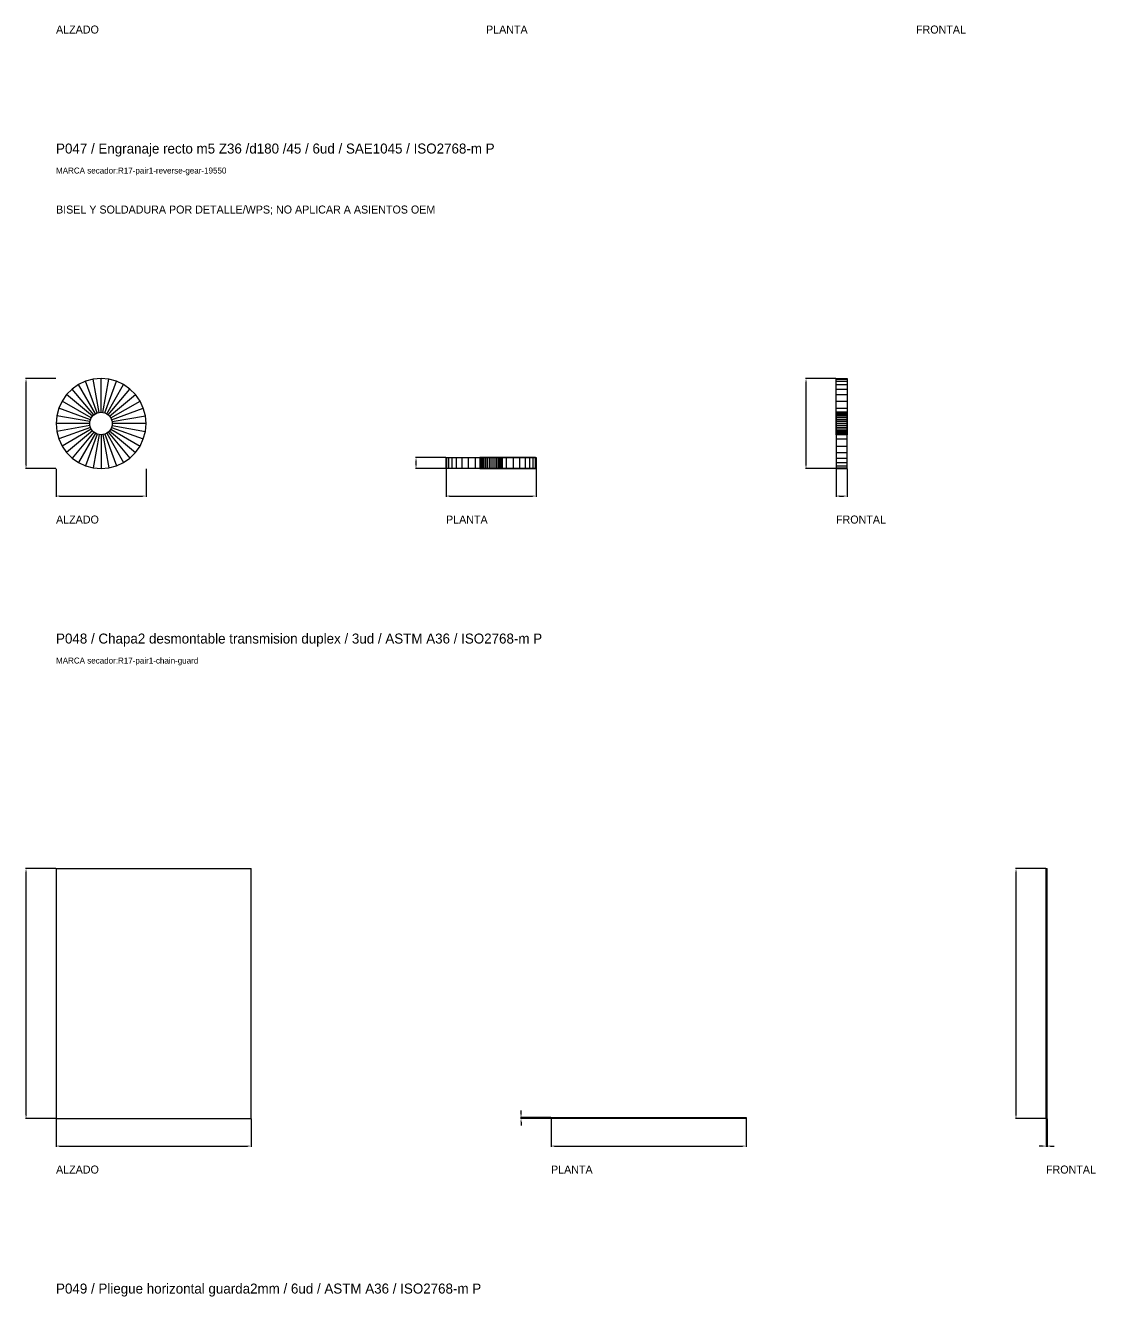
# Model space of a CAD drawing. Header units: millimetres. Extents: x -61 to 13940, y -87340 to 371.
# Drawn here: x -61 to 2079, y -59250 to -56708 of the extents above; entities that cross this region are included whole.
import ezdxf

# ---------------------------------------------------------------- set-up
doc = ezdxf.new("R2010")
doc.units = ezdxf.units.MM
for name, color, linetype in [('R18_COTAS_P', 1, 'Continuous'), ('R18_PIEZAS_P', 3, 'Continuous'), ('R18_TEXTOS', 7, 'Continuous')]:
    doc.layers.add(name, color=color, linetype=linetype)
doc.dimstyles.get("Standard").update_dxf_attribs({"dimtxt": 2.5, "dimasz": 2.5, "dimexe": 1.25, "dimexo": 0.625, "dimtad": 1, "dimcen": 2.5, "dimazin": 3, "dimtfac": 1, "dimtmove": 0, "dimatfit": 3, "dimarcsym": 0})

# ---------------------------------------------------------------- blocks, each defined once
blk = doc.blocks.new('*D285')
at = {"layer": 'Defpoints', "color": 0, "transparency": 16777216}
for p in [(0, -57594.2), (180, -57594.2), (180, -57649.2)]:
    blk.add_point(p, dxfattribs=at)
at = {"layer": 'R18_COTAS_P', "color": 0, "lineweight": -2, "transparency": 16777216}
for p, q in [((0, -57594.8), (0, -57650.5)), ((180, -57594.8), (180, -57650.5)), ((7, -57649.2), (173, -57649.2))]:
    blk.add_line(p, q, dxfattribs=at)
at = {"layer": 'R18_COTAS_P', "color": 0, "transparency": 16777216}
for points in [[(7, -57648.1), (7, -57650.4), (0, -57649.2)], [(173, -57648.1), (173, -57650.4), (180, -57649.2)]]:
    blk.add_solid(points, dxfattribs=at)
blk = doc.blocks.new('*D286')
at = {"layer": 'Defpoints', "color": 0, "transparency": 16777216}
for p in [(-60, -57414.2), (0, -57414.2), (0, -57594.2)]:
    blk.add_point(p, dxfattribs=at)
at = {"layer": 'R18_COTAS_P', "color": 0, "lineweight": -2, "transparency": 16777216}
for p, q in [((-0.6, -57414.2), (-61.3, -57414.2)), ((-60, -57587.2), (-60, -57421.2)), ((-0.6, -57594.2), (-61.3, -57594.2))]:
    blk.add_line(p, q, dxfattribs=at)
at = {"layer": 'R18_COTAS_P', "color": 0, "transparency": 16777216}
for points in [[(-61.2, -57421.2), (-58.8, -57421.2), (-60, -57414.2)], [(-61.2, -57587.2), (-58.8, -57587.2), (-60, -57594.2)]]:
    blk.add_solid(points, dxfattribs=at)
blk = doc.blocks.new('*D287')
at = {"layer": 'Defpoints', "color": 0, "transparency": 16777216}
for p in [(780, -57594.2), (960, -57594.2), (960, -57649.2)]:
    blk.add_point(p, dxfattribs=at)
at = {"layer": 'R18_COTAS_P', "color": 0, "lineweight": -2, "transparency": 16777216}
for p, q in [((780, -57594.8), (780, -57650.5)), ((960, -57594.8), (960, -57650.5)), ((787, -57649.2), (953, -57649.2))]:
    blk.add_line(p, q, dxfattribs=at)
at = {"layer": 'R18_COTAS_P', "color": 0, "transparency": 16777216}
for points in [[(787, -57648.1), (787, -57650.4), (780, -57649.2)], [(953, -57648.1), (953, -57650.4), (960, -57649.2)]]:
    blk.add_solid(points, dxfattribs=at)
blk = doc.blocks.new('*D288')
at = {"layer": 'Defpoints', "color": 0, "transparency": 16777216}
for p in [(720, -57572.2), (780, -57572.2), (780, -57594.2)]:
    blk.add_point(p, dxfattribs=at)
at = {"layer": 'R18_COTAS_P', "color": 0, "lineweight": -2, "transparency": 16777216}
for p, q in [((779.4, -57572.2), (718.8, -57572.2)), ((720, -57587.2), (720, -57579.2)), ((779.4, -57594.2), (718.8, -57594.2))]:
    blk.add_line(p, q, dxfattribs=at)
at = {"layer": 'R18_COTAS_P', "color": 0, "transparency": 16777216}
for points in [[(718.8, -57579.2), (721.2, -57579.2), (720, -57572.2)], [(718.8, -57587.2), (721.2, -57587.2), (720, -57594.2)]]:
    blk.add_solid(points, dxfattribs=at)
blk = doc.blocks.new('*D289')
at = {"layer": 'Defpoints', "color": 0, "transparency": 16777216}
for p in [(1560, -57594.2), (1582, -57594.2), (1582, -57649.2)]:
    blk.add_point(p, dxfattribs=at)
at = {"layer": 'R18_COTAS_P', "color": 0, "lineweight": -2, "transparency": 16777216}
for p, q in [((1560, -57594.8), (1560, -57650.5)), ((1582, -57594.8), (1582, -57650.5)), ((1567, -57649.2), (1575, -57649.2))]:
    blk.add_line(p, q, dxfattribs=at)
at = {"layer": 'R18_COTAS_P', "color": 0, "transparency": 16777216}
for points in [[(1567, -57648.1), (1567, -57650.4), (1560, -57649.2)], [(1575, -57648.1), (1575, -57650.4), (1582, -57649.2)]]:
    blk.add_solid(points, dxfattribs=at)
blk = doc.blocks.new('*D290')
at = {"layer": 'Defpoints', "color": 0, "transparency": 16777216}
for p in [(1500, -57414.2), (1560, -57414.2), (1560, -57594.2)]:
    blk.add_point(p, dxfattribs=at)
at = {"layer": 'R18_COTAS_P', "color": 0, "lineweight": -2, "transparency": 16777216}
for p, q in [((1559.4, -57414.2), (1498.8, -57414.2)), ((1500, -57587.2), (1500, -57421.2)), ((1559.4, -57594.2), (1498.8, -57594.2))]:
    blk.add_line(p, q, dxfattribs=at)
at = {"layer": 'R18_COTAS_P', "color": 0, "transparency": 16777216}
for points in [[(1498.8, -57421.2), (1501.2, -57421.2), (1500, -57414.2)], [(1498.8, -57587.2), (1501.2, -57587.2), (1500, -57594.2)]]:
    blk.add_solid(points, dxfattribs=at)
blk = doc.blocks.new('*D291')
at = {"layer": 'Defpoints', "color": 0, "transparency": 16777216}
for p in [(0, -58894.2), (390, -58894.2), (390, -58949.2)]:
    blk.add_point(p, dxfattribs=at)
at = {"layer": 'R18_COTAS_P', "color": 0, "lineweight": -2, "transparency": 16777216}
for p, q in [((0, -58894.8), (0, -58950.5)), ((390, -58894.8), (390, -58950.5)), ((7, -58949.2), (383, -58949.2))]:
    blk.add_line(p, q, dxfattribs=at)
at = {"layer": 'R18_COTAS_P', "color": 0, "transparency": 16777216}
for points in [[(7, -58948.1), (7, -58950.4), (0, -58949.2)], [(383, -58948.1), (383, -58950.4), (390, -58949.2)]]:
    blk.add_solid(points, dxfattribs=at)
blk = doc.blocks.new('*D292')
at = {"layer": 'Defpoints', "color": 0, "transparency": 16777216}
for p in [(-60, -58394.2), (0, -58394.2), (0, -58894.2)]:
    blk.add_point(p, dxfattribs=at)
at = {"layer": 'R18_COTAS_P', "color": 0, "lineweight": -2, "transparency": 16777216}
for p, q in [((-0.6, -58394.2), (-61.3, -58394.2)), ((-60, -58887.2), (-60, -58401.2)), ((-0.6, -58894.2), (-61.3, -58894.2))]:
    blk.add_line(p, q, dxfattribs=at)
at = {"layer": 'R18_COTAS_P', "color": 0, "transparency": 16777216}
for points in [[(-61.2, -58401.2), (-58.8, -58401.2), (-60, -58394.2)], [(-61.2, -58887.2), (-58.8, -58887.2), (-60, -58894.2)]]:
    blk.add_solid(points, dxfattribs=at)
blk = doc.blocks.new('*D293')
at = {"layer": 'Defpoints', "color": 0, "transparency": 16777216}
for p in [(990, -58894.2), (1380, -58894.2), (1380, -58949.2)]:
    blk.add_point(p, dxfattribs=at)
at = {"layer": 'R18_COTAS_P', "color": 0, "lineweight": -2, "transparency": 16777216}
for p, q in [((990, -58894.8), (990, -58950.5)), ((1380, -58894.8), (1380, -58950.5)), ((997, -58949.2), (1373, -58949.2))]:
    blk.add_line(p, q, dxfattribs=at)
at = {"layer": 'R18_COTAS_P', "color": 0, "transparency": 16777216}
for points in [[(997, -58948.1), (997, -58950.4), (990, -58949.2)], [(1373, -58948.1), (1373, -58950.4), (1380, -58949.2)]]:
    blk.add_solid(points, dxfattribs=at)
blk = doc.blocks.new('*D294')
at = {"layer": 'Defpoints', "color": 0, "transparency": 16777216}
for p in [(930, -58892.2), (990, -58892.2), (990, -58894.2)]:
    blk.add_point(p, dxfattribs=at)
at = {"layer": 'R18_COTAS_P', "color": 0, "lineweight": -2, "transparency": 16777216}
for p, q in [((930, -58885.2), (930, -58878.2)), ((989.4, -58892.2), (928.8, -58892.2)), ((989.4, -58894.2), (928.8, -58894.2)), ((930, -58894.2), (930, -58892.2)), ((930, -58901.2), (930, -58908.2))]:
    blk.add_line(p, q, dxfattribs=at)
at = {"layer": 'R18_COTAS_P', "color": 0, "transparency": 16777216}
for points in [[(928.8, -58885.2), (931.2, -58885.2), (930, -58892.2)], [(928.8, -58901.2), (931.2, -58901.2), (930, -58894.2)]]:
    blk.add_solid(points, dxfattribs=at)
blk = doc.blocks.new('*D295')
at = {"layer": 'Defpoints', "color": 0, "transparency": 16777216}
for p in [(1980, -58894.2), (1982, -58894.2), (1982, -58949.2)]:
    blk.add_point(p, dxfattribs=at)
at = {"layer": 'R18_COTAS_P', "color": 0, "lineweight": -2, "transparency": 16777216}
for p, q in [((1980, -58894.8), (1980, -58950.5)), ((1982, -58894.8), (1982, -58950.5)), ((1973, -58949.2), (1966, -58949.2)), ((1980, -58949.2), (1982, -58949.2)), ((1989, -58949.2), (1996, -58949.2))]:
    blk.add_line(p, q, dxfattribs=at)
at = {"layer": 'R18_COTAS_P', "color": 0, "transparency": 16777216}
for points in [[(1973, -58948.1), (1973, -58950.4), (1980, -58949.2)], [(1989, -58948.1), (1989, -58950.4), (1982, -58949.2)]]:
    blk.add_solid(points, dxfattribs=at)
blk = doc.blocks.new('*D296')
at = {"layer": 'Defpoints', "color": 0, "transparency": 16777216}
for p in [(1920, -58394.2), (1980, -58394.2), (1980, -58894.2)]:
    blk.add_point(p, dxfattribs=at)
at = {"layer": 'R18_COTAS_P', "color": 0, "lineweight": -2, "transparency": 16777216}
for p, q in [((1979.4, -58394.2), (1918.8, -58394.2)), ((1920, -58887.2), (1920, -58401.2)), ((1979.4, -58894.2), (1918.8, -58894.2))]:
    blk.add_line(p, q, dxfattribs=at)
at = {"layer": 'R18_COTAS_P', "color": 0, "transparency": 16777216}
for points in [[(1918.8, -58401.2), (1921.2, -58401.2), (1920, -58394.2)], [(1918.8, -58887.2), (1921.2, -58887.2), (1920, -58894.2)]]:
    blk.add_solid(points, dxfattribs=at)

msp = doc.modelspace()

# ---------------------------------------------------------------- linework, layer by layer
at = {"layer": 'R18_PIEZAS_P'}
for p, q in [((45, -57426.276), (32.149, -57435.275)), ((59.218, -57419.646), (45, -57426.276)), ((78.75, -57484.733), (45, -57426.276)), ((74.372, -57415.586), (59.218, -57419.646)), ((82.305, -57483.076), (59.218, -57419.646)), ((90, -57414.219), (74.372, -57415.586)), ((86.093, -57482.061), (74.372, -57415.586)), ((105.628, -57415.586), (90, -57414.219)), ((90, -57481.719), (90, -57414.219)), ((93.907, -57482.061), (105.628, -57415.586)), ((97.695, -57483.076), (120.782, -57419.646)), ((101.25, -57484.733), (135, -57426.276)), ((120.782, -57419.646), (105.628, -57415.586)), ((135, -57426.276), (120.782, -57419.646)), ((147.851, -57435.275), (135, -57426.276)), ((1560, -57415.586), (1560, -57414.219)), ((1560, -57414.219), (1582, -57414.219)), ((1560, -57481.719), (1560, -57414.219)), ((1560, -57419.646), (1560, -57415.586)), ((1560, -57415.586), (1582, -57415.586)), ((1560, -57482.061), (1560, -57415.586)), ((1560, -57426.276), (1560, -57419.646)), ((1560, -57419.646), (1582, -57419.646)), ((1560, -57483.076), (1560, -57419.646)), ((1560, -57435.275), (1560, -57426.276)), ((1560, -57426.276), (1582, -57426.276)), ((1560, -57484.733), (1560, -57426.276)), ((1582, -57414.219), (1582, -57415.586)), ((1582, -57414.219), (1582, -57481.719)), ((1582, -57415.586), (1582, -57419.646)), ((1582, -57415.586), (1582, -57482.061)), ((1582, -57419.646), (1582, -57426.276)), ((1582, -57419.646), (1582, -57483.076)), ((1582, -57426.276), (1582, -57435.275)), ((1582, -57426.276), (1582, -57484.733)), ((21.056, -57446.368), (12.058, -57459.219)), ((32.149, -57435.275), (21.056, -57446.368)), ((72.764, -57489.756), (21.056, -57446.368)), ((75.537, -57486.983), (32.149, -57435.275)), ((104.463, -57486.983), (147.851, -57435.275)), ((107.236, -57489.756), (158.944, -57446.368)), ((158.944, -57446.368), (147.851, -57435.275)), ((167.942, -57459.219), (158.944, -57446.368)), ((1560, -57446.368), (1560, -57435.275)), ((1560, -57435.275), (1582, -57435.275)), ((1560, -57486.983), (1560, -57435.275)), ((1560, -57459.219), (1560, -57446.368)), ((1560, -57446.368), (1582, -57446.368)), ((1560, -57489.756), (1560, -57446.368)), ((1582, -57435.275), (1582, -57446.368)), ((1582, -57435.275), (1582, -57486.983)), ((1582, -57446.368), (1582, -57459.219)), ((1582, -57446.368), (1582, -57489.756)), ((5.428, -57473.437), (1.367, -57488.59)), ((12.058, -57459.219), (5.428, -57473.437)), ((68.857, -57496.523), (5.428, -57473.437)), ((70.514, -57492.969), (12.058, -57459.219)), ((109.486, -57492.969), (167.942, -57459.219)), ((111.143, -57496.523), (174.572, -57473.437)), ((174.572, -57473.437), (167.942, -57459.219)), ((178.633, -57488.59), (174.572, -57473.437)), ((1560, -57473.437), (1560, -57459.219)), ((1560, -57459.219), (1582, -57459.219)), ((1560, -57492.969), (1560, -57459.219)), ((1560, -57488.59), (1560, -57473.437)), ((1560, -57473.437), (1582, -57473.437)), ((1560, -57496.523), (1560, -57473.437)), ((1582, -57459.219), (1582, -57473.437)), ((1582, -57459.219), (1582, -57492.969)), ((1582, -57473.437), (1582, -57488.59)), ((1582, -57473.437), (1582, -57496.523)), ((1.367, -57488.59), (0, -57504.219)), ((67.5, -57504.219), (0, -57504.219)), ((0, -57504.219), (1.367, -57519.847)), ((67.842, -57500.312), (1.367, -57488.59)), ((67.5, -57504.219), (67.842, -57500.312)), ((67.842, -57508.126), (67.5, -57504.219)), ((67.842, -57500.312), (68.857, -57496.523)), ((68.857, -57496.523), (70.514, -57492.969)), ((70.514, -57492.969), (72.764, -57489.756)), ((72.764, -57489.756), (75.537, -57486.983)), ((75.537, -57486.983), (78.75, -57484.733)), ((78.75, -57484.733), (82.305, -57483.076)), ((82.305, -57483.076), (86.093, -57482.061)), ((86.093, -57482.061), (90, -57481.719)), ((90, -57481.719), (93.907, -57482.061)), ((93.907, -57482.061), (97.695, -57483.076)), ((97.695, -57483.076), (101.25, -57484.733)), ((101.25, -57484.733), (104.463, -57486.983)), ((104.463, -57486.983), (107.236, -57489.756)), ((107.236, -57489.756), (109.486, -57492.969)), ((109.486, -57492.969), (111.143, -57496.523)), ((111.143, -57496.523), (112.158, -57500.312)), ((112.158, -57500.312), (178.633, -57488.59)), ((112.158, -57500.312), (112.5, -57504.219)), ((112.5, -57504.219), (112.158, -57508.126)), ((180, -57504.219), (112.5, -57504.219)), ((180, -57504.219), (178.633, -57488.59)), ((178.633, -57519.847), (180, -57504.219)), ((1560, -57481.719), (1560, -57482.061)), ((1582, -57481.719), (1560, -57481.719)), ((1560, -57482.061), (1560, -57483.076)), ((1582, -57482.061), (1560, -57482.061)), ((1560, -57483.076), (1560, -57484.733)), ((1582, -57483.076), (1560, -57483.076)), ((1560, -57484.733), (1560, -57486.983)), ((1582, -57484.733), (1560, -57484.733)), ((1560, -57486.983), (1560, -57489.756)), ((1582, -57486.983), (1560, -57486.983)), ((1560, -57504.219), (1560, -57488.59)), ((1560, -57488.59), (1582, -57488.59)), ((1560, -57500.312), (1560, -57488.59)), ((1560, -57489.756), (1560, -57492.969)), ((1582, -57489.756), (1560, -57489.756)), ((1560, -57492.969), (1560, -57496.523)), ((1582, -57492.969), (1560, -57492.969)), ((1560, -57496.523), (1560, -57500.312)), ((1582, -57496.523), (1560, -57496.523)), ((1560, -57500.312), (1560, -57504.219)), ((1582, -57500.312), (1560, -57500.312)), ((1582, -57504.219), (1560, -57504.219)), ((1560, -57504.219), (1560, -57519.847)), ((1560, -57508.126), (1560, -57504.219)), ((1582, -57482.061), (1582, -57481.719)), ((1582, -57483.076), (1582, -57482.061)), ((1582, -57484.733), (1582, -57483.076)), ((1582, -57486.983), (1582, -57484.733)), ((1582, -57489.756), (1582, -57486.983)), ((1582, -57488.59), (1582, -57504.219)), ((1582, -57488.59), (1582, -57500.312)), ((1582, -57492.969), (1582, -57489.756)), ((1582, -57496.523), (1582, -57492.969)), ((1582, -57500.312), (1582, -57496.523)), ((1582, -57504.219), (1582, -57500.312)), ((1582, -57519.847), (1582, -57504.219)), ((1582, -57504.219), (1582, -57508.126)), ((67.842, -57508.126), (1.367, -57519.847)), ((1.367, -57519.847), (5.428, -57535.001)), ((68.857, -57511.914), (5.428, -57535.001)), ((70.514, -57515.469), (12.058, -57549.219)), ((72.764, -57518.681), (21.056, -57562.07)), ((75.537, -57521.455), (32.149, -57573.163)), ((78.75, -57523.704), (45, -57582.161)), ((82.305, -57525.362), (59.218, -57588.791)), ((68.857, -57511.914), (67.842, -57508.126)), ((70.514, -57515.469), (68.857, -57511.914)), ((72.764, -57518.681), (70.514, -57515.469)), ((75.537, -57521.455), (72.764, -57518.681)), ((86.093, -57526.377), (74.372, -57592.851)), ((78.75, -57523.704), (75.537, -57521.455)), ((82.305, -57525.362), (78.75, -57523.704)), ((86.093, -57526.377), (82.305, -57525.362)), ((90, -57526.719), (86.093, -57526.377)), ((93.907, -57526.377), (90, -57526.719)), ((90, -57526.719), (90, -57594.219)), ((97.695, -57525.362), (93.907, -57526.377)), ((93.907, -57526.377), (105.628, -57592.851)), ((101.25, -57523.704), (97.695, -57525.362)), ((97.695, -57525.362), (120.782, -57588.791)), ((104.463, -57521.455), (101.25, -57523.704)), ((101.25, -57523.704), (135, -57582.161)), ((107.236, -57518.681), (104.463, -57521.455)), ((104.463, -57521.455), (147.851, -57573.163)), ((109.486, -57515.469), (107.236, -57518.681)), ((107.236, -57518.681), (158.944, -57562.07)), ((111.143, -57511.914), (109.486, -57515.469)), ((109.486, -57515.469), (167.942, -57549.219)), ((112.158, -57508.126), (111.143, -57511.914)), ((111.143, -57511.914), (174.572, -57535.001)), ((112.158, -57508.126), (178.633, -57519.847)), ((174.572, -57535.001), (178.633, -57519.847)), ((1582, -57508.126), (1560, -57508.126)), ((1560, -57508.126), (1560, -57519.847)), ((1560, -57511.914), (1560, -57508.126)), ((1582, -57511.914), (1560, -57511.914)), ((1560, -57511.914), (1560, -57535.001)), ((1560, -57515.469), (1560, -57511.914)), ((1582, -57515.469), (1560, -57515.469)), ((1560, -57515.469), (1560, -57549.219)), ((1560, -57518.681), (1560, -57515.469)), ((1582, -57518.681), (1560, -57518.681)), ((1560, -57518.681), (1560, -57562.07)), ((1560, -57521.455), (1560, -57518.681)), ((1560, -57519.847), (1582, -57519.847)), ((1560, -57519.847), (1560, -57535.001)), ((1582, -57521.455), (1560, -57521.455)), ((1560, -57521.455), (1560, -57573.163)), ((1560, -57523.704), (1560, -57521.455)), ((1582, -57523.704), (1560, -57523.704)), ((1560, -57523.704), (1560, -57582.161)), ((1560, -57525.362), (1560, -57523.704)), ((1582, -57525.362), (1560, -57525.362)), ((1560, -57525.362), (1560, -57588.791)), ((1560, -57526.377), (1560, -57525.362)), ((1582, -57526.377), (1560, -57526.377)), ((1560, -57526.377), (1560, -57592.851)), ((1560, -57526.719), (1560, -57526.377)), ((1582, -57526.719), (1560, -57526.719)), ((1560, -57526.719), (1560, -57594.219)), ((1582, -57519.847), (1582, -57508.126)), ((1582, -57508.126), (1582, -57511.914)), ((1582, -57535.001), (1582, -57511.914)), ((1582, -57511.914), (1582, -57515.469)), ((1582, -57549.219), (1582, -57515.469)), ((1582, -57515.469), (1582, -57518.681)), ((1582, -57562.07), (1582, -57518.681)), ((1582, -57518.681), (1582, -57521.455)), ((1582, -57535.001), (1582, -57519.847)), ((1582, -57573.163), (1582, -57521.455)), ((1582, -57521.455), (1582, -57523.704)), ((1582, -57582.161), (1582, -57523.704)), ((1582, -57523.704), (1582, -57525.362)), ((1582, -57588.791), (1582, -57525.362)), ((1582, -57525.362), (1582, -57526.377)), ((1582, -57592.851), (1582, -57526.377)), ((1582, -57526.377), (1582, -57526.719)), ((1582, -57594.219), (1582, -57526.719)), ((5.428, -57535.001), (12.058, -57549.219)), ((12.058, -57549.219), (21.056, -57562.07)), ((158.944, -57562.07), (167.942, -57549.219)), ((167.942, -57549.219), (174.572, -57535.001)), ((1560, -57535.001), (1582, -57535.001)), ((1560, -57535.001), (1560, -57549.219)), ((1560, -57549.219), (1582, -57549.219)), ((1560, -57549.219), (1560, -57562.07)), ((1582, -57549.219), (1582, -57535.001)), ((1582, -57562.07), (1582, -57549.219)), ((21.056, -57562.07), (32.149, -57573.163)), ((32.149, -57573.163), (45, -57582.161)), ((45, -57582.161), (59.218, -57588.791)), ((120.782, -57588.791), (135, -57582.161)), ((135, -57582.161), (147.851, -57573.163)), ((147.851, -57573.163), (158.944, -57562.07)), ((780, -57594.219), (780, -57572.219)), ((780, -57572.219), (781.367, -57572.219)), ((780, -57572.219), (847.5, -57572.219)), ((781.367, -57594.219), (781.367, -57572.219)), ((781.367, -57572.219), (785.428, -57572.219)), ((781.367, -57572.219), (847.842, -57572.219)), ((785.428, -57594.219), (785.428, -57572.219)), ((785.428, -57572.219), (792.058, -57572.219)), ((785.428, -57572.219), (848.857, -57572.219)), ((792.058, -57594.219), (792.058, -57572.219)), ((792.058, -57572.219), (801.056, -57572.219)), ((792.058, -57572.219), (850.514, -57572.219)), ((801.056, -57594.219), (801.056, -57572.219)), ((801.056, -57572.219), (812.149, -57572.219)), ((801.056, -57572.219), (852.764, -57572.219)), ((812.149, -57594.219), (812.149, -57572.219)), ((812.149, -57572.219), (825, -57572.219)), ((812.149, -57572.219), (855.537, -57572.219)), ((825, -57594.219), (825, -57572.219)), ((825, -57572.219), (839.218, -57572.219)), ((825, -57572.219), (858.75, -57572.219)), ((839.218, -57594.219), (839.218, -57572.219)), ((839.218, -57572.219), (854.372, -57572.219)), ((839.218, -57572.219), (862.305, -57572.219)), ((847.842, -57572.219), (847.5, -57572.219)), ((847.5, -57572.219), (847.5, -57594.219)), ((848.857, -57572.219), (847.842, -57572.219)), ((847.842, -57572.219), (847.842, -57594.219)), ((850.514, -57572.219), (848.857, -57572.219)), ((848.857, -57572.219), (848.857, -57594.219)), ((852.764, -57572.219), (850.514, -57572.219)), ((850.514, -57572.219), (850.514, -57594.219)), ((855.537, -57572.219), (852.764, -57572.219)), ((852.764, -57572.219), (852.764, -57594.219)), ((854.372, -57594.219), (854.372, -57572.219)), ((854.372, -57572.219), (870, -57572.219)), ((854.372, -57572.219), (866.093, -57572.219)), ((858.75, -57572.219), (855.537, -57572.219)), ((855.537, -57572.219), (855.537, -57594.219)), ((862.305, -57572.219), (858.75, -57572.219)), ((858.75, -57572.219), (858.75, -57594.219)), ((866.093, -57572.219), (862.305, -57572.219)), ((862.305, -57572.219), (862.305, -57594.219)), ((870, -57572.219), (866.093, -57572.219)), ((866.093, -57572.219), (866.093, -57594.219)), ((870, -57594.219), (870, -57572.219)), ((870, -57572.219), (885.628, -57572.219)), ((873.907, -57572.219), (870, -57572.219)), ((877.695, -57572.219), (873.907, -57572.219)), ((873.907, -57572.219), (873.907, -57594.219)), ((885.628, -57572.219), (873.907, -57572.219)), ((881.25, -57572.219), (877.695, -57572.219)), ((877.695, -57572.219), (877.695, -57594.219)), ((900.782, -57572.219), (877.695, -57572.219)), ((884.463, -57572.219), (881.25, -57572.219)), ((881.25, -57572.219), (881.25, -57594.219)), ((915, -57572.219), (881.25, -57572.219)), ((887.236, -57572.219), (884.463, -57572.219)), ((884.463, -57572.219), (884.463, -57594.219)), ((927.851, -57572.219), (884.463, -57572.219)), ((885.628, -57594.219), (885.628, -57572.219)), ((885.628, -57572.219), (900.782, -57572.219)), ((889.486, -57572.219), (887.236, -57572.219)), ((887.236, -57572.219), (887.236, -57594.219)), ((938.944, -57572.219), (887.236, -57572.219)), ((891.143, -57572.219), (889.486, -57572.219)), ((889.486, -57572.219), (889.486, -57594.219)), ((947.942, -57572.219), (889.486, -57572.219)), ((892.158, -57572.219), (891.143, -57572.219)), ((891.143, -57572.219), (891.143, -57594.219)), ((954.572, -57572.219), (891.143, -57572.219)), ((892.5, -57572.219), (892.158, -57572.219)), ((892.158, -57572.219), (892.158, -57594.219)), ((958.633, -57572.219), (892.158, -57572.219)), ((892.5, -57594.219), (892.5, -57572.219)), ((892.5, -57572.219), (960, -57572.219)), ((900.782, -57594.219), (900.782, -57572.219)), ((900.782, -57572.219), (915, -57572.219)), ((915, -57594.219), (915, -57572.219)), ((915, -57572.219), (927.851, -57572.219)), ((927.851, -57594.219), (927.851, -57572.219)), ((927.851, -57572.219), (938.944, -57572.219)), ((938.944, -57594.219), (938.944, -57572.219)), ((938.944, -57572.219), (947.942, -57572.219)), ((947.942, -57594.219), (947.942, -57572.219)), ((947.942, -57572.219), (954.572, -57572.219)), ((954.572, -57594.219), (954.572, -57572.219)), ((954.572, -57572.219), (958.633, -57572.219)), ((958.633, -57594.219), (958.633, -57572.219)), ((958.633, -57572.219), (960, -57572.219)), ((960, -57572.219), (960, -57594.219)), ((1560, -57562.07), (1582, -57562.07)), ((1560, -57562.07), (1560, -57573.163)), ((1560, -57573.163), (1582, -57573.163)), ((1560, -57573.163), (1560, -57582.161)), ((1560, -57582.161), (1582, -57582.161)), ((1560, -57582.161), (1560, -57588.791)), ((1582, -57573.163), (1582, -57562.07)), ((1582, -57582.161), (1582, -57573.163)), ((1582, -57588.791), (1582, -57582.161)), ((59.218, -57588.791), (74.372, -57592.851)), ((74.372, -57592.851), (90, -57594.219)), ((90, -57594.219), (105.628, -57592.851)), ((105.628, -57592.851), (120.782, -57588.791)), ((781.367, -57594.219), (780, -57594.219)), ((847.5, -57594.219), (780, -57594.219)), ((785.428, -57594.219), (781.367, -57594.219)), ((847.842, -57594.219), (781.367, -57594.219)), ((792.058, -57594.219), (785.428, -57594.219)), ((848.857, -57594.219), (785.428, -57594.219)), ((801.056, -57594.219), (792.058, -57594.219)), ((850.514, -57594.219), (792.058, -57594.219)), ((812.149, -57594.219), (801.056, -57594.219)), ((852.764, -57594.219), (801.056, -57594.219)), ((825, -57594.219), (812.149, -57594.219)), ((855.537, -57594.219), (812.149, -57594.219)), ((839.218, -57594.219), (825, -57594.219)), ((858.75, -57594.219), (825, -57594.219)), ((854.372, -57594.219), (839.218, -57594.219)), ((862.305, -57594.219), (839.218, -57594.219)), ((847.5, -57594.219), (847.842, -57594.219)), ((847.842, -57594.219), (848.857, -57594.219)), ((848.857, -57594.219), (850.514, -57594.219)), ((850.514, -57594.219), (852.764, -57594.219)), ((852.764, -57594.219), (855.537, -57594.219)), ((870, -57594.219), (854.372, -57594.219)), ((866.093, -57594.219), (854.372, -57594.219)), ((855.537, -57594.219), (858.75, -57594.219)), ((858.75, -57594.219), (862.305, -57594.219)), ((862.305, -57594.219), (866.093, -57594.219)), ((866.093, -57594.219), (870, -57594.219)), ((885.628, -57594.219), (870, -57594.219)), ((870, -57594.219), (873.907, -57594.219)), ((873.907, -57594.219), (877.695, -57594.219)), ((873.907, -57594.219), (885.628, -57594.219)), ((877.695, -57594.219), (881.25, -57594.219)), ((877.695, -57594.219), (900.782, -57594.219)), ((881.25, -57594.219), (884.463, -57594.219)), ((881.25, -57594.219), (915, -57594.219)), ((884.463, -57594.219), (887.236, -57594.219)), ((884.463, -57594.219), (927.851, -57594.219)), ((900.782, -57594.219), (885.628, -57594.219)), ((887.236, -57594.219), (889.486, -57594.219)), ((887.236, -57594.219), (938.944, -57594.219)), ((889.486, -57594.219), (891.143, -57594.219)), ((889.486, -57594.219), (947.942, -57594.219)), ((891.143, -57594.219), (892.158, -57594.219)), ((891.143, -57594.219), (954.572, -57594.219)), ((892.158, -57594.219), (892.5, -57594.219)), ((892.158, -57594.219), (958.633, -57594.219)), ((960, -57594.219), (892.5, -57594.219)), ((915, -57594.219), (900.782, -57594.219)), ((927.851, -57594.219), (915, -57594.219)), ((938.944, -57594.219), (927.851, -57594.219)), ((947.942, -57594.219), (938.944, -57594.219)), ((954.572, -57594.219), (947.942, -57594.219)), ((958.633, -57594.219), (954.572, -57594.219)), ((960, -57594.219), (958.633, -57594.219)), ((1560, -57588.791), (1582, -57588.791)), ((1560, -57588.791), (1560, -57592.851)), ((1560, -57592.851), (1582, -57592.851)), ((1560, -57592.851), (1560, -57594.219)), ((1560, -57594.219), (1582, -57594.219)), ((1582, -57592.851), (1582, -57588.791)), ((1582, -57594.219), (1582, -57592.851)), ((0, -58394.219), (390, -58394.219)), ((0, -58394.219), (0, -58894.219)), ((390, -58894.219), (390, -58394.219)), ((1980, -58394.219), (1982, -58394.219)), ((1980, -58894.219), (1980, -58394.219)), ((1982, -58894.219), (1982, -58394.219)), ((0, -58894.219), (390, -58894.219)), ((990, -58894.219), (990, -58892.219)), ((990, -58892.219), (1380, -58892.219)), ((1380, -58894.219), (990, -58894.219)), ((1380, -58892.219), (1380, -58894.219)), ((1980, -58894.219), (1982, -58894.219))]:
    msp.add_line(p, q, dxfattribs=at)

# ---------------------------------------------------------------- texts
at = {"layer": 'R18_TEXTOS'}
for s, height, p in [('ALZADO', 16, (0, -56724.219)), ('PLANTA', 16, (860, -56724.219)), ('FRONTAL', 16, (1720, -56724.219)), ('P047 / Engranaje recto m5 Z36 /d180 /45 / 6ud / SAE1045 / ISO2768-m P', 20, (0, -56964.219)), ('MARCA secador:R17-pair1-reverse-gear-19550', 12, (0, -57004.219)), ('BISEL Y SOLDADURA POR DETALLE/WPS; NO APLICAR A ASIENTOS OEM', 16, (0, -57084.219)), ('ALZADO', 16, (0, -57704.219)), ('PLANTA', 16, (780, -57704.219)), ('FRONTAL', 16, (1560, -57704.219)), ('P048 / Chapa2 desmontable transmision duplex / 3ud / ASTM A36 / ISO2768-m P', 20, (0, -57944.219)), ('MARCA secador:R17-pair1-chain-guard', 12, (0, -57984.219)), ('ALZADO', 16, (0, -59004.219)), ('PLANTA', 16, (990, -59004.219)), ('FRONTAL', 16, (1980, -59004.219)), ('P049 / Pliegue horizontal guarda2mm / 6ud / ASTM A36 / ISO2768-m P', 20, (0, -59244.219))]:
    msp.add_text(s, height=height, dxfattribs=at).set_placement(p)

# ---------------------------------------------------------------- dimensions: what is measured, and where the dimension line sits
at = {"layer": 'R18_COTAS_P'}
for base, p1, p2, picture, middle in [((-60, -57414.219), (0, -57594.219), (0, -57414.219), '*D286', (-60, -57504.219)), ((1500, -57414.219), (1560, -57594.219), (1560, -57414.219), '*D290', (1500, -57504.219)), ((720, -57572.219), (780, -57594.219), (780, -57572.219), '*D288', (720, -57583.219)), ((-60, -58394.219), (0, -58894.219), (0, -58394.219), '*D292', (-60, -58644.219)), ((1920, -58394.219), (1980, -58894.219), (1980, -58394.219), '*D296', (1920, -58644.219)), ((930, -58892.219), (990, -58894.219), (990, -58892.219), '*D294', (930, -58893.219))]:
    dim = msp.add_linear_dim(base=base, p1=p1, p2=p2, angle=90, dimstyle='Standard', override={"dimtxt": 16, "dimasz": 7, "dimtad": 1, "dimdec": 2}, dxfattribs=at)
    dim.commit()
    dim.dimension.update_dxf_attribs({"geometry": picture, "text_midpoint": middle})
for base, p1, p2, picture, middle in [((180, -57649.219), (0, -57594.219), (180, -57594.219), '*D285', (90, -57649.219)), ((960, -57649.219), (780, -57594.219), (960, -57594.219), '*D287', (870, -57649.219)), ((1582, -57649.219), (1560, -57594.219), (1582, -57594.219), '*D289', (1571, -57649.219)), ((390, -58949.219), (0, -58894.219), (390, -58894.219), '*D291', (195, -58949.219)), ((1380, -58949.219), (990, -58894.219), (1380, -58894.219), '*D293', (1185, -58949.219)), ((1982, -58949.219), (1980, -58894.219), (1982, -58894.219), '*D295', (1981, -58949.219))]:
    dim = msp.add_linear_dim(base=base, p1=p1, p2=p2, dimstyle='Standard', override={"dimtxt": 16, "dimasz": 7, "dimtad": 1, "dimdec": 2}, dxfattribs=at)
    dim.commit()
    dim.dimension.update_dxf_attribs({"geometry": picture, "text_midpoint": middle})

doc.saveas('drawing.dxf')
